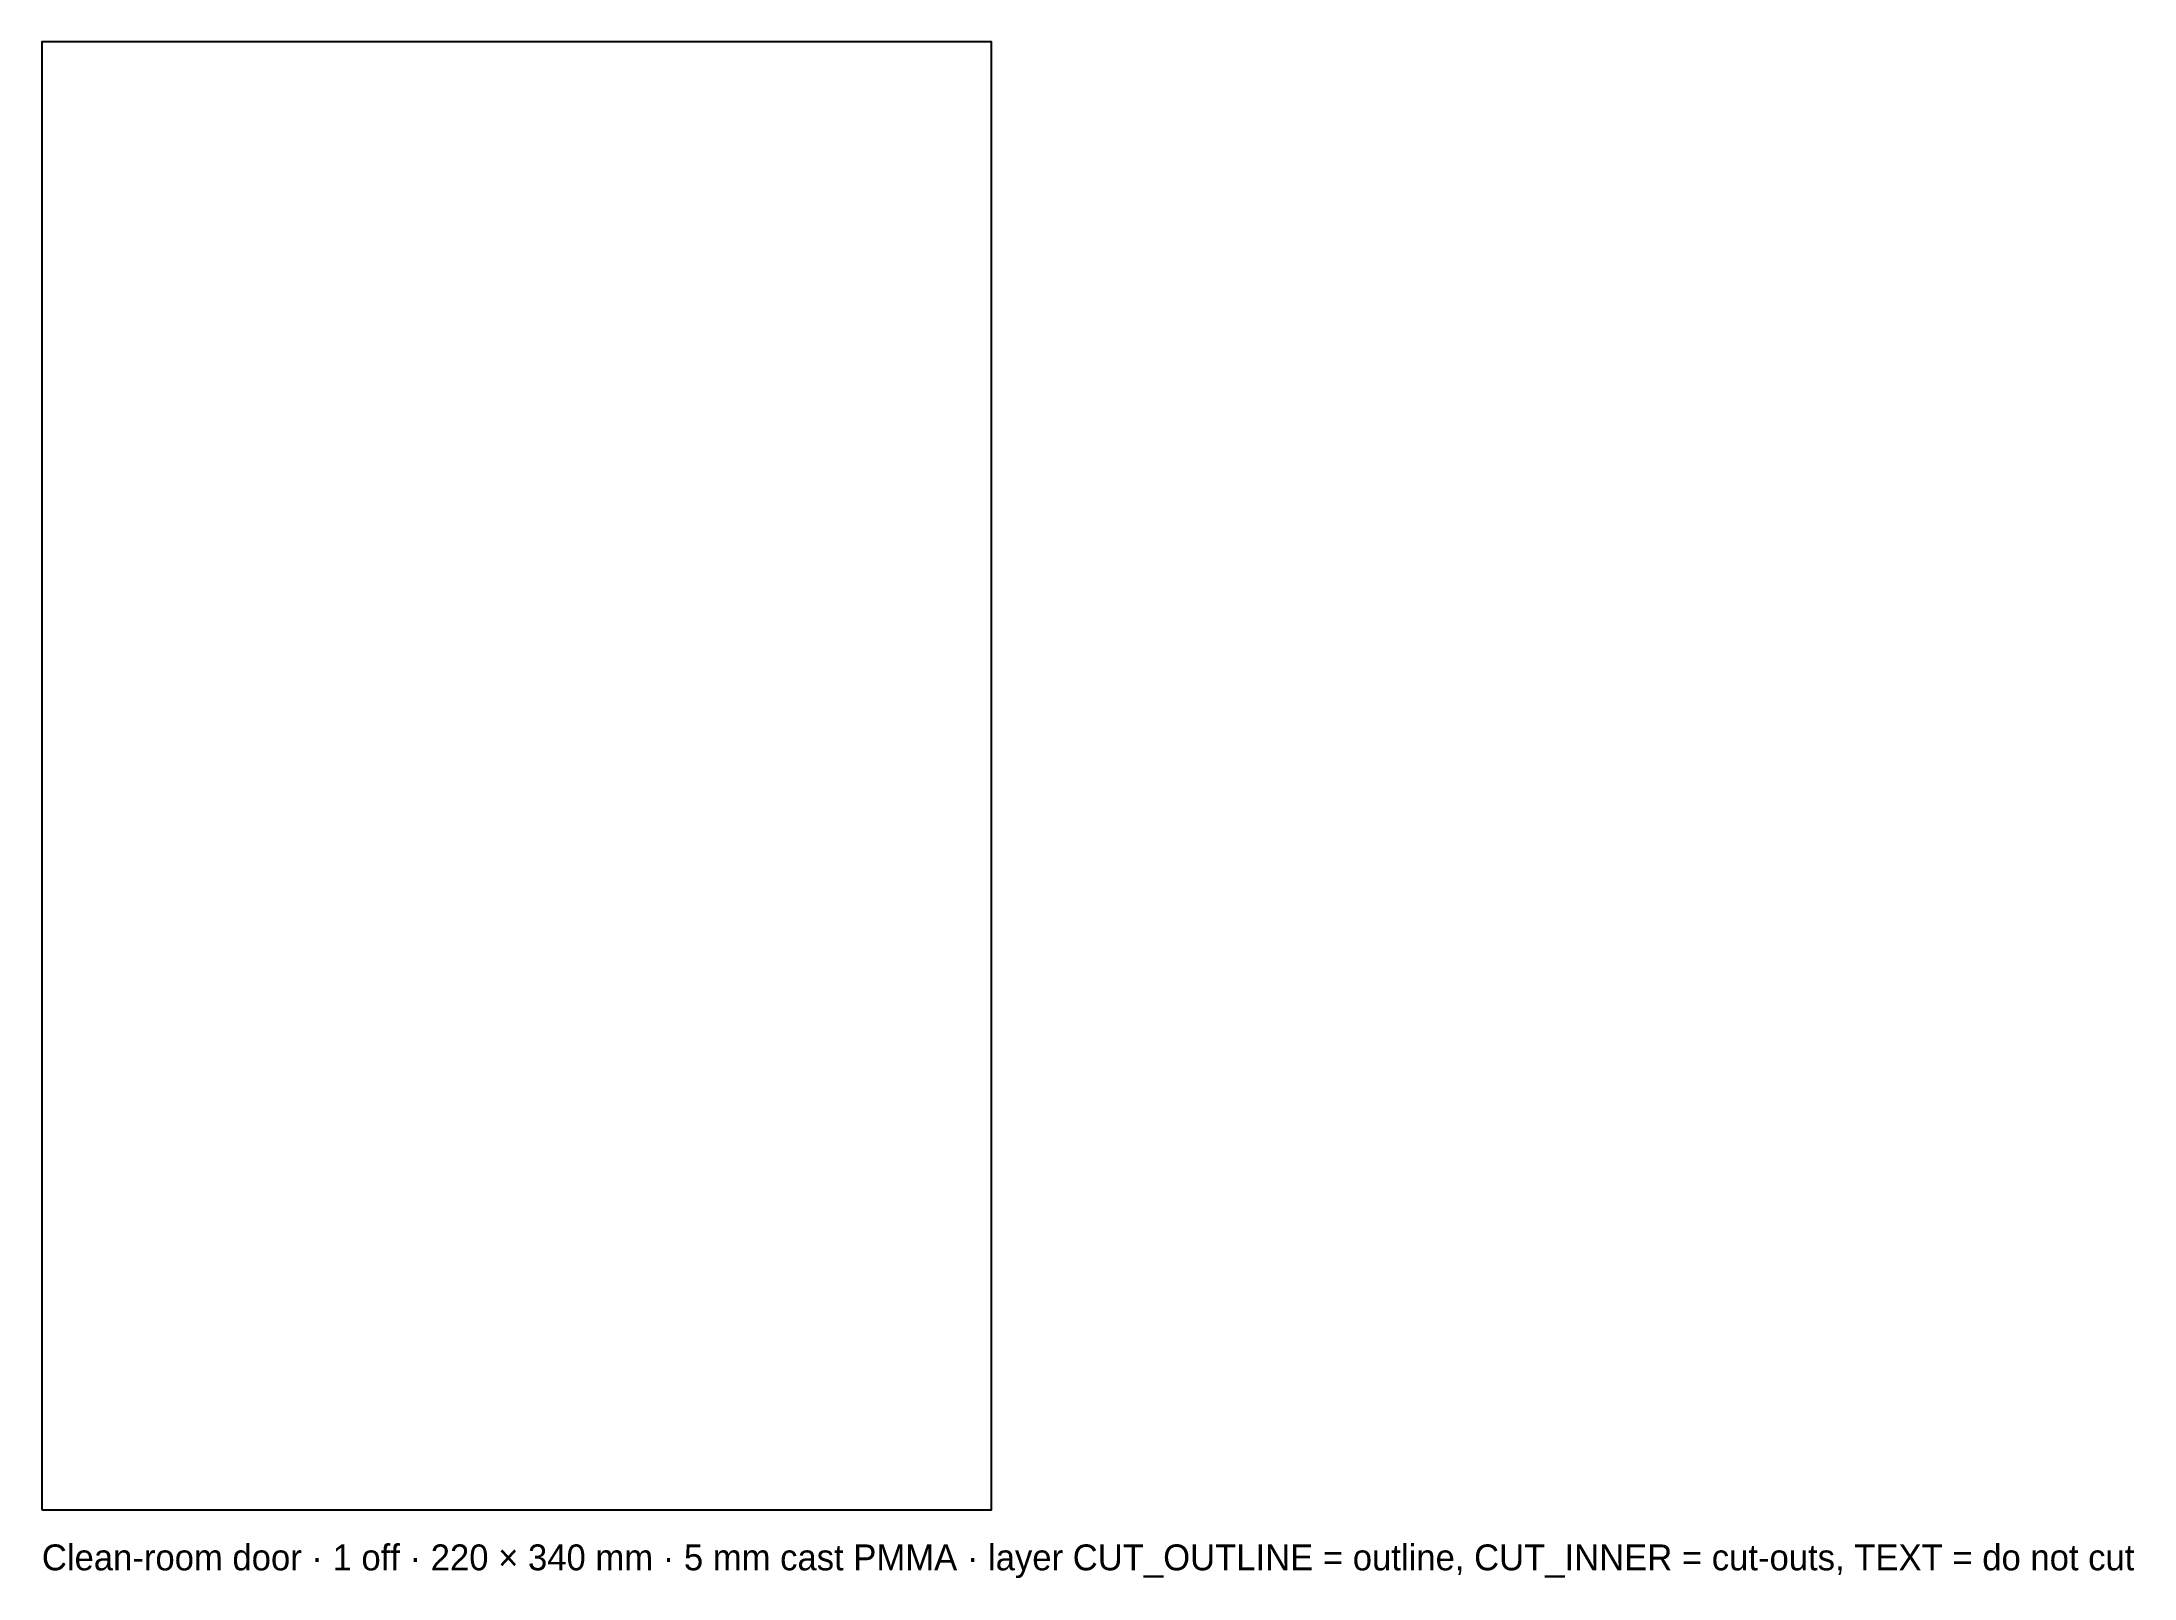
# Model space of a CAD drawing. Header units: millimetres. Extents: x 0 to 485, y -16 to 340.
import ezdxf

# ---------------------------------------------------------------- set-up
doc = ezdxf.new("R2010")
doc.units = ezdxf.units.MM
doc.layers.add('CUT_OUTLINE', color=7, linetype='Continuous')
doc.layers.add('TEXT', color=5, linetype='Continuous')

msp = doc.modelspace()

# ---------------------------------------------------------------- linework, layer by layer
at = {"layer": 'CUT_OUTLINE'}
msp.add_lwpolyline([(0, 0), (220, 0), (220, 340), (0, 340)], close=True, dxfattribs=at)

# ---------------------------------------------------------------- texts
at = {"layer": 'TEXT'}
msp.add_text('Clean-room door · 1 off · 220 × 340 mm · 5 mm cast PMMA · layer CUT_OUTLINE = outline, CUT_INNER = cut-outs, TEXT = do not cut', height=6, dxfattribs=at).set_placement((0, -14))

doc.saveas('drawing.dxf')
